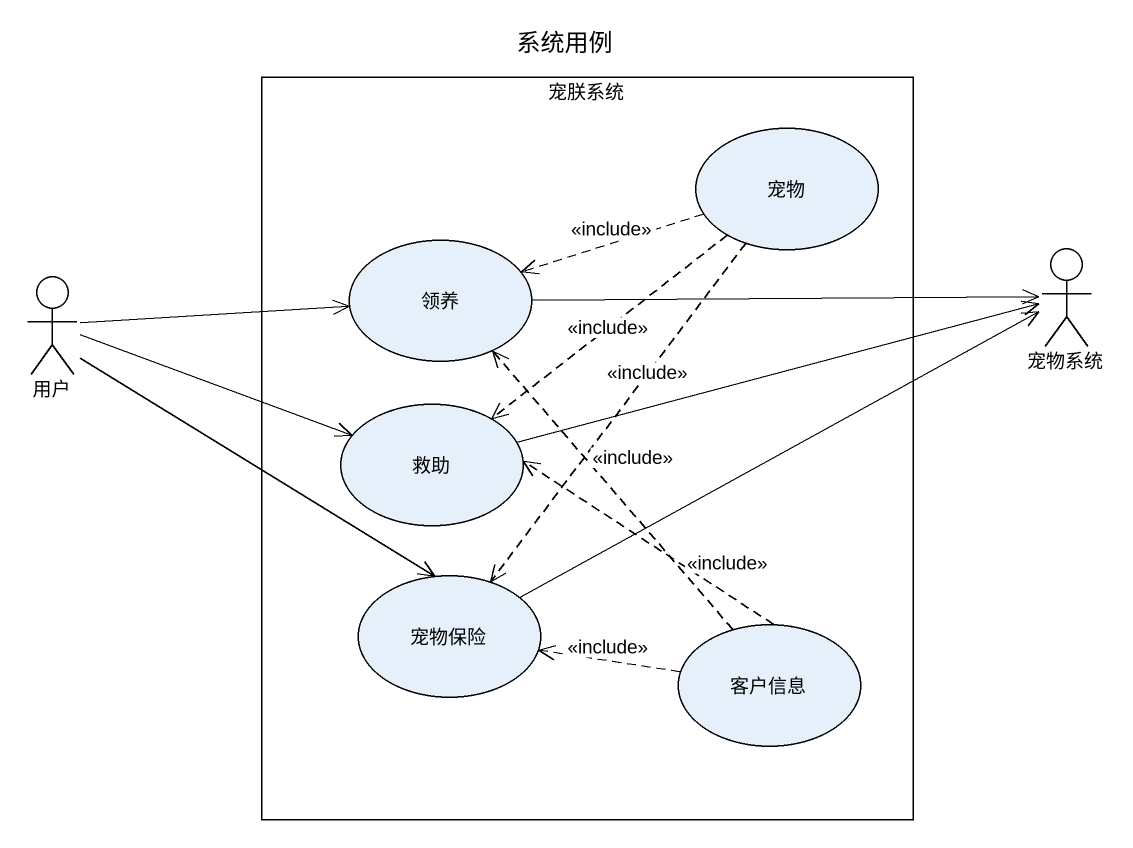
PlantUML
@startuml
title 系统用例
rectangle 宠朕系统 {
  usecase 宠物
  usecase 领养
  usecase 救助
  usecase 宠物保险
  usecase 客户信息
}
actor 用户
actor 宠物系统
宠物 .left.> 领养 : <<include>>
宠物 ..> 救助 : <<include>>
宠物 ..> 宠物保险 : <<include>>
用户 -right-> 领养
用户 -right-> 救助
用户 --> 宠物保险
领养 -right-> 宠物系统
救助 -right-> 宠物系统
宠物保险 -right-> 宠物系统
客户信息 .up.> 领养 : <<include>>
客户信息 .up.> 救助 : <<include>>
客户信息 .left.> 宠物保险 : <<include>>
@enduml
